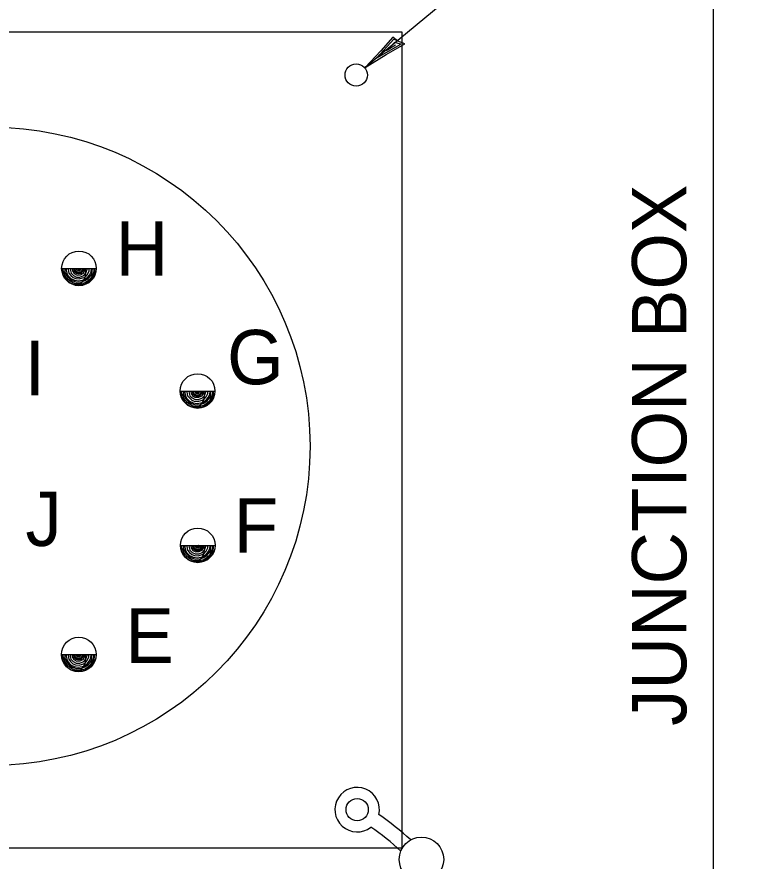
# Model space of a CAD drawing. Extents: x 74609 to 75969, y 51431 to 52244.
# Drawn here: x 75615.15 to 75645.65, y 52068.43 to 52103.37 of the extents above; entities that cross this region are included whole.
import ezdxf

# ---------------------------------------------------------------- set-up
doc = ezdxf.new("R2010")
doc.units = 0
doc.layers.add('Design_EX_Roadway Notes', color=7, linetype='Continuous')
doc.layers.add('Topo_Building', color=7, linetype='Continuous')

msp = doc.modelspace()

# ---------------------------------------------------------------- linework, layer by layer
at = {"layer": 'Design_EX_Roadway Notes'}
msp.add_line((75655.067, 52122.429), (75629.549, 52101.267), dxfattribs=at)
msp.add_lwpolyline([(75630.911, 52102.364), (75630.699, 52102.527), (75630.203, 52101.969), (75629.549, 52101.267), (75630.419, 52101.809), (75631.203, 52102.256), (75630.911, 52102.364), (75630.741, 52102.448), (75630.042, 52101.674), (75631.037, 52102.242), (75630.767, 52102.307), (75630.42, 52101.981), (75630.816, 52102.218)], dxfattribs=at)
at = {"layer": 'Topo_Building'}
for p, q in [((75643.955, 52113.72), (75643.955, 52037.75)), ((75597.294, 52102.755), (75631.076, 52102.755)), ((75631.076, 52102.755), (75631.076, 52068.974)), ((75616.998, 52092.962), (75618.432, 52092.962)), ((75621.908, 52087.887), (75623.34, 52087.887)), ((75621.909, 52081.5), (75623.345, 52081.5)), ((75616.992, 52076.984), (75618.425, 52076.984)), ((75631.076, 52068.974), (75597.294, 52068.974))]:
    msp.add_line(p, q, dxfattribs=at)
for points in [[(75617.024, 52092.962), (75617.024, 52092.836), (75617.051, 52092.713), (75617.103, 52092.618), (75617.159, 52092.537), (75617.24, 52092.455), (75617.334, 52092.374), (75617.403, 52092.335), (75617.498, 52092.305), (75617.58, 52092.293), (75617.621, 52092.279), (75617.703, 52092.279), (75617.798, 52092.335), (75617.973, 52092.374), (75618.11, 52092.468), (75618.231, 52092.578), (75618.285, 52092.713), (75618.341, 52092.849), (75618.341, 52092.962)], [(75617.058, 52092.962), (75617.051, 52092.89), (75617.118, 52092.713), (75617.159, 52092.618), (75617.253, 52092.524), (75617.334, 52092.455), (75617.457, 52092.374), (75617.565, 52092.335), (75617.675, 52092.335), (75617.784, 52092.335), (75617.865, 52092.414), (75617.961, 52092.455), (75618.096, 52092.537), (75618.165, 52092.618), (75618.246, 52092.728), (75618.26, 52092.861), (75618.269, 52092.962)], [(75617.133, 52092.962), (75617.133, 52092.81), (75617.228, 52092.632), (75617.348, 52092.509), (75617.457, 52092.443), (75617.621, 52092.387), (75617.852, 52092.402), (75617.919, 52092.483), (75618.068, 52092.578), (75618.15, 52092.686), (75618.216, 52092.824), (75618.231, 52092.959), (75618.231, 52092.962)], [(75617.174, 52092.962), (75617.172, 52092.959), (75617.214, 52092.767)], [(75617.214, 52092.767), (75617.267, 52092.647), (75617.376, 52092.537), (75617.526, 52092.468), (75617.703, 52092.443), (75617.919, 52092.483), (75617.973, 52092.603), (75618.068, 52092.713), (75618.135, 52092.861), (75618.135, 52092.962)], [(75617.267, 52092.962), (75617.267, 52092.918), (75617.294, 52092.767), (75617.376, 52092.672), (75617.471, 52092.578), (75617.58, 52092.537), (75617.729, 52092.524), (75617.865, 52092.564), (75617.973, 52092.603), (75618.002, 52092.767), (75618.056, 52092.93), (75618.05, 52092.962)], [(75617.352, 52092.962), (75617.363, 52092.876), (75617.391, 52092.767), (75617.486, 52092.672), (75617.607, 52092.603), (75617.756, 52092.603), (75617.919, 52092.672), (75618.002, 52092.767), (75617.987, 52092.959), (75617.987, 52092.962)], [(75617.435, 52092.962), (75617.444, 52092.861), (75617.511, 52092.755), (75617.634, 52092.686), (75617.771, 52092.699), (75617.904, 52092.767), (75617.946, 52092.861), (75617.973, 52092.944), (75617.963, 52092.962)], [(75617.486, 52092.962), (75617.486, 52092.959), (75617.511, 52092.849), (75617.594, 52092.767), (75617.703, 52092.741), (75617.81, 52092.767), (75617.892, 52092.861), (75617.919, 52092.944), (75617.919, 52092.962)], [(75617.526, 52092.962), (75617.526, 52092.959), (75617.565, 52092.861), (75617.646, 52092.795), (75617.756, 52092.795), (75617.823, 52092.849), (75617.865, 52092.93), (75617.865, 52092.962)], [(75617.597, 52092.962), (75617.594, 52092.944), (75617.646, 52092.861), (75617.756, 52092.861), (75617.798, 52092.93), (75617.798, 52092.962)], [(75617.642, 52092.962), (75617.675, 52092.918), (75617.729, 52092.918), (75617.756, 52092.959), (75617.754, 52092.962)], [(75617.715, 52092.279), (75617.892, 52092.305), (75618.002, 52092.335), (75618.122, 52092.429), (75618.204, 52092.497), (75618.26, 52092.564), (75618.326, 52092.672), (75618.354, 52092.755), (75618.368, 52092.861), (75618.375, 52092.962)], [(75621.932, 52087.887), (75621.932, 52087.761), (75621.959, 52087.64), (75622.011, 52087.545), (75622.067, 52087.463), (75622.149, 52087.382), (75622.244, 52087.301), (75622.313, 52087.259), (75622.407, 52087.232), (75622.487, 52087.218), (75622.529, 52087.203), (75622.611, 52087.203), (75622.706, 52087.259), (75622.881, 52087.301), (75623.018, 52087.395), (75623.141, 52087.502), (75623.193, 52087.64), (75623.25, 52087.775), (75623.25, 52087.887)], [(75621.966, 52087.887), (75621.959, 52087.817), (75622.026, 52087.64), (75622.067, 52087.545), (75622.161, 52087.449), (75622.244, 52087.382), (75622.365, 52087.301), (75622.473, 52087.259), (75622.583, 52087.259), (75622.692, 52087.259), (75622.772, 52087.341), (75622.869, 52087.382), (75623.004, 52087.463), (75623.073, 52087.545), (75623.154, 52087.653), (75623.168, 52087.788), (75623.177, 52087.887)], [(75622.041, 52087.887), (75622.041, 52087.734), (75622.136, 52087.559), (75622.256, 52087.436), (75622.365, 52087.367), (75622.529, 52087.313), (75622.76, 52087.326), (75622.829, 52087.407), (75622.977, 52087.502), (75623.058, 52087.613), (75623.126, 52087.748), (75623.141, 52087.883), (75623.141, 52087.887)], [(75622.08, 52087.887), (75622.08, 52087.883), (75622.122, 52087.694)], [(75622.122, 52087.694), (75622.175, 52087.571), (75622.284, 52087.463), (75622.434, 52087.395), (75622.611, 52087.367), (75622.829, 52087.407), (75622.881, 52087.53), (75622.977, 52087.64), (75623.043, 52087.788), (75623.043, 52087.887)], [(75622.175, 52087.887), (75622.175, 52087.842), (75622.203, 52087.694), (75622.284, 52087.598), (75622.379, 52087.502), (75622.487, 52087.463), (75622.637, 52087.449), (75622.772, 52087.49), (75622.881, 52087.53), (75622.91, 52087.694), (75622.964, 52087.857), (75622.958, 52087.887)], [(75622.26, 52087.887), (75622.271, 52087.802), (75622.298, 52087.694), (75622.392, 52087.598), (75622.517, 52087.53), (75622.665, 52087.53), (75622.829, 52087.598), (75622.91, 52087.694), (75622.895, 52087.883), (75622.895, 52087.887)], [(75622.344, 52087.887), (75622.353, 52087.788), (75622.419, 52087.679), (75622.542, 52087.613), (75622.677, 52087.626), (75622.814, 52087.694), (75622.854, 52087.788), (75622.881, 52087.871), (75622.872, 52087.887)], [(75622.394, 52087.887), (75622.392, 52087.883), (75622.419, 52087.775), (75622.502, 52087.694), (75622.611, 52087.665), (75622.719, 52087.694), (75622.8, 52087.788), (75622.829, 52087.871), (75622.829, 52087.887)], [(75622.434, 52087.887), (75622.434, 52087.883), (75622.473, 52087.788), (75622.556, 52087.722), (75622.665, 52087.722), (75622.731, 52087.775), (75622.772, 52087.857), (75622.772, 52087.887)], [(75622.505, 52087.887), (75622.502, 52087.871), (75622.556, 52087.788), (75622.665, 52087.788), (75622.706, 52087.857), (75622.706, 52087.887)], [(75622.55, 52087.887), (75622.583, 52087.842), (75622.637, 52087.842), (75622.665, 52087.883), (75622.662, 52087.887)], [(75622.623, 52087.203), (75622.8, 52087.232), (75622.91, 52087.259), (75623.03, 52087.353), (75623.112, 52087.421), (75623.168, 52087.49), (75623.235, 52087.598), (75623.262, 52087.679), (75623.276, 52087.788), (75623.283, 52087.887)], [(75621.935, 52081.5), (75621.935, 52081.374), (75621.962, 52081.254), (75622.017, 52081.16), (75622.071, 52081.077), (75622.152, 52080.996), (75622.247, 52080.914), (75622.316, 52080.873), (75622.41, 52080.848), (75622.493, 52080.833), (75622.532, 52080.818), (75622.613, 52080.818), (75622.709, 52080.873), (75622.886, 52080.914), (75623.021, 52081.008), (75623.144, 52081.116), (75623.198, 52081.254), (75623.252, 52081.389), (75623.252, 52081.5)], [(75621.971, 52081.5), (75621.962, 52081.43), (75622.029, 52081.254), (75622.071, 52081.16), (75622.166, 52081.062), (75622.247, 52080.996), (75622.368, 52080.914), (75622.478, 52080.873), (75622.587, 52080.873), (75622.694, 52080.873), (75622.776, 52080.954), (75622.872, 52080.996), (75623.006, 52081.077), (75623.075, 52081.16), (75623.157, 52081.266), (75623.169, 52081.404), (75623.18, 52081.5)], [(75622.043, 52081.5), (75622.043, 52081.349), (75622.137, 52081.172), (75622.26, 52081.05), (75622.368, 52080.981), (75622.532, 52080.927), (75622.761, 52080.942), (75622.83, 52081.022), (75622.98, 52081.116), (75623.063, 52081.226), (75623.129, 52081.361), (75623.144, 52081.499), (75623.142, 52081.5)], [(75622.086, 52081.5), (75622.083, 52081.499), (75622.125, 52081.308)], [(75622.125, 52081.308), (75622.178, 52081.185), (75622.286, 52081.077), (75622.436, 52081.008), (75622.613, 52080.981), (75622.83, 52081.022), (75622.886, 52081.145), (75622.98, 52081.254), (75623.049, 52081.404), (75623.049, 52081.5)], [(75622.178, 52081.5), (75622.178, 52081.457), (75622.206, 52081.308), (75622.286, 52081.211), (75622.383, 52081.116), (75622.493, 52081.077), (75622.641, 52081.062), (75622.776, 52081.103), (75622.886, 52081.145), (75622.911, 52081.308), (75622.967, 52081.47), (75622.962, 52081.5)], [(75622.263, 52081.5), (75622.274, 52081.418), (75622.301, 52081.308), (75622.397, 52081.211), (75622.518, 52081.145), (75622.667, 52081.145), (75622.83, 52081.211), (75622.911, 52081.308), (75622.899, 52081.499), (75622.896, 52081.5)], [(75622.346, 52081.5), (75622.355, 52081.404), (75622.424, 52081.293), (75622.545, 52081.226), (75622.682, 52081.241), (75622.817, 52081.308), (75622.857, 52081.404), (75622.886, 52081.484), (75622.872, 52081.5)], [(75622.397, 52081.5), (75622.397, 52081.499), (75622.424, 52081.389), (75622.505, 52081.308), (75622.613, 52081.28), (75622.722, 52081.308), (75622.805, 52081.404), (75622.83, 52081.484), (75622.83, 52081.5)], [(75622.439, 52081.5), (75622.436, 52081.499), (75622.478, 52081.404), (75622.559, 52081.335), (75622.667, 52081.335), (75622.736, 52081.389), (75622.776, 52081.47), (75622.776, 52081.5)], [(75622.509, 52081.5), (75622.505, 52081.484), (75622.559, 52081.404), (75622.667, 52081.404), (75622.709, 52081.47), (75622.709, 52081.5)], [(75622.553, 52081.5), (75622.587, 52081.457), (75622.641, 52081.457), (75622.667, 52081.499), (75622.665, 52081.5)], [(75622.628, 52080.818), (75622.805, 52080.848), (75622.911, 52080.873), (75623.034, 52080.968), (75623.115, 52081.037), (75623.169, 52081.103), (75623.238, 52081.211), (75623.267, 52081.293), (75623.279, 52081.404), (75623.286, 52081.5)], [(75617.016, 52076.984), (75617.016, 52076.858), (75617.043, 52076.735), (75617.097, 52076.64), (75617.151, 52076.559), (75617.232, 52076.477), (75617.328, 52076.396), (75617.396, 52076.355), (75617.49, 52076.327), (75617.573, 52076.313), (75617.613, 52076.301), (75617.696, 52076.301), (75617.79, 52076.355), (75617.966, 52076.396), (75618.104, 52076.49), (75618.224, 52076.6), (75618.278, 52076.735), (75618.333, 52076.871), (75618.333, 52076.984)], [(75617.052, 52076.984), (75617.043, 52076.912), (75617.111, 52076.735), (75617.151, 52076.64), (75617.246, 52076.546), (75617.328, 52076.477), (75617.451, 52076.396), (75617.559, 52076.355), (75617.667, 52076.355), (75617.777, 52076.355), (75617.858, 52076.436), (75617.954, 52076.477), (75618.089, 52076.559), (75618.158, 52076.64), (75618.239, 52076.748), (75618.252, 52076.883), (75618.261, 52076.984)], [(75617.126, 52076.984), (75617.126, 52076.829), (75617.22, 52076.654), (75617.34, 52076.532), (75617.451, 52076.465), (75617.613, 52076.408), (75617.846, 52076.421), (75617.912, 52076.504), (75618.06, 52076.6), (75618.143, 52076.708), (75618.212, 52076.844), (75618.224, 52076.978), (75618.224, 52076.984)], [(75617.166, 52076.984), (75617.166, 52076.978), (75617.207, 52076.789)], [(75617.207, 52076.789), (75617.261, 52076.666), (75617.37, 52076.559), (75617.519, 52076.49), (75617.696, 52076.465), (75617.912, 52076.504), (75617.966, 52076.628), (75618.06, 52076.735), (75618.129, 52076.883), (75618.129, 52076.984)], [(75617.261, 52076.984), (75617.261, 52076.939), (75617.289, 52076.789), (75617.37, 52076.694), (75617.465, 52076.6), (75617.573, 52076.559), (75617.723, 52076.546), (75617.858, 52076.585), (75617.966, 52076.628), (75617.994, 52076.789), (75618.048, 52076.952), (75618.044, 52076.984)], [(75617.346, 52076.984), (75617.355, 52076.897), (75617.384, 52076.789), (75617.478, 52076.694), (75617.6, 52076.628), (75617.748, 52076.628), (75617.912, 52076.694), (75617.994, 52076.789), (75617.979, 52076.978), (75617.979, 52076.984)], [(75617.427, 52076.984), (75617.438, 52076.883), (75617.504, 52076.777), (75617.628, 52076.708), (75617.763, 52076.723), (75617.897, 52076.789), (75617.94, 52076.883), (75617.966, 52076.966), (75617.957, 52076.984)], [(75617.478, 52076.984), (75617.478, 52076.978), (75617.504, 52076.871), (75617.586, 52076.789), (75617.696, 52076.763), (75617.802, 52076.789), (75617.885, 52076.883), (75617.912, 52076.966), (75617.912, 52076.984)], [(75617.519, 52076.984), (75617.519, 52076.978), (75617.559, 52076.883), (75617.642, 52076.817), (75617.748, 52076.817), (75617.817, 52076.871), (75617.858, 52076.952), (75617.858, 52076.984)], [(75617.591, 52076.984), (75617.586, 52076.966), (75617.642, 52076.883), (75617.748, 52076.883), (75617.79, 52076.952), (75617.79, 52076.984)], [(75617.636, 52076.984), (75617.667, 52076.939), (75617.723, 52076.939), (75617.748, 52076.978), (75617.747, 52076.984)], [(75617.708, 52076.301), (75617.885, 52076.327), (75617.994, 52076.355), (75618.117, 52076.451), (75618.198, 52076.517), (75618.252, 52076.585), (75618.321, 52076.694), (75618.347, 52076.777), (75618.36, 52076.883), (75618.369, 52076.984)]]:
    msp.add_lwpolyline(points, dxfattribs=at)
for centre, radius in [((75629.185, 52100.962), 0.461), ((75614.069, 52085.599), 13.205), ((75617.715, 52092.962), 0.717), ((75622.624, 52087.887), 0.717), ((75622.627, 52081.501), 0.717), ((75617.708, 52076.983), 0.717), ((75629.225, 52070.564), 0.461), ((75631.886, 52068.507), 0.921)]:
    msp.add_circle(centre, radius, dxfattribs=at)
for centre, radius, start, end in [((75629.225, 52070.564), 0.921, 347.0529, 308.0811), ((75623.233, 52060.323), 12.172, 47.6094, 55.5237), ((75623.233, 52060.323), 11.558, 47.562, 55.416)]:
    msp.add_arc(centre, radius, start, end, dxfattribs=at)

# ---------------------------------------------------------------- texts
at = {"layer": 'Design_EX_Roadway Notes'}
msp.add_text('JUNCTION BOX', height=2.25, rotation=90, dxfattribs=at).set_placement((75642.845, 52074.03))
for s, p in [('H', (75619.231, 52092.663)), ('G', (75623.842, 52088.165)), ('I', (75615.47, 52087.715)), ('J', (75615.499, 52081.475)), ('F', (75624.119, 52081.193)), ('E', (75619.637, 52076.639))]:
    msp.add_text(s, height=2.25, dxfattribs=at).set_placement(p)

doc.saveas('drawing.dxf')
